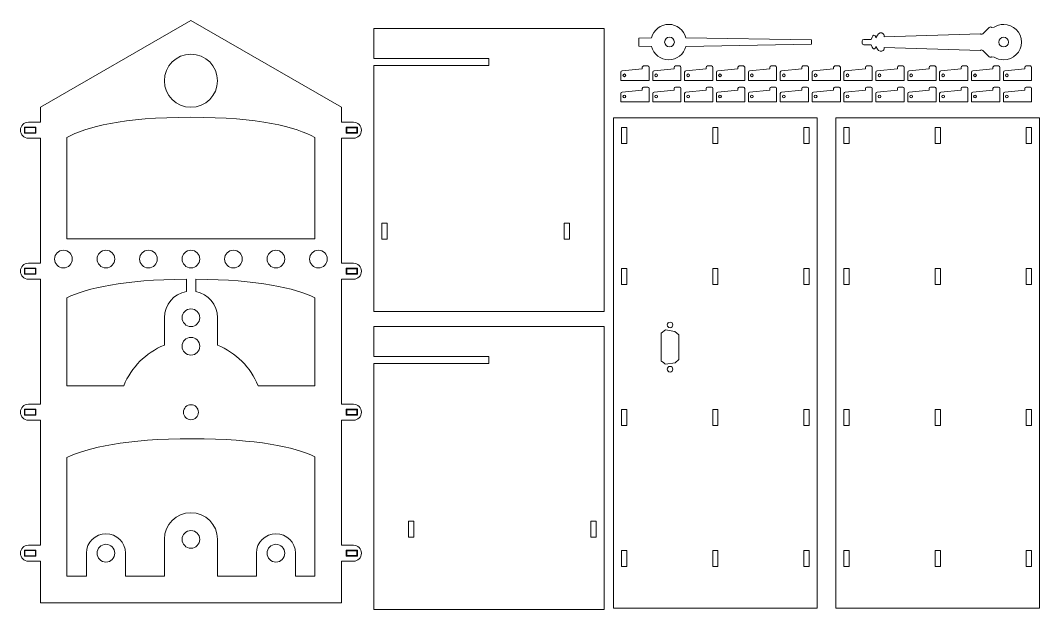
# Model space of a CAD drawing. Header units: inches. Extents: x 205 to 795, y 61 to 944.
# Drawn here: x 215 to 791, y 61 to 394 of the extents above; entities that cross this region are included whole.
import ezdxf

# ---------------------------------------------------------------- set-up
doc = ezdxf.new("R2010")
doc.units = ezdxf.units.IN
doc.header["$MEASUREMENT"] = 0
doc.layers.add('Layer 1', color=7, linetype='Continuous')

# ---------------------------------------------------------------- blocks, each defined once
blk = doc.blocks.new('block 4')
at = {"layer": 'Layer 1', "lineweight": 0}
for points in [[(224.02, 330.34), (217.71, 330.34), (217.71, 333.66), (224.02, 333.66), (224.02, 330.34)], [(223.86, 332), (223.86, 333.5), (217.86, 333.5), (217.86, 330.5), (223.86, 330.5), (223.86, 332)], [(399.31, 333.66), (405.62, 333.66), (405.62, 330.35), (399.31, 330.35), (399.31, 333.66)], [(399.46, 332), (399.46, 330.5), (405.46, 330.5), (405.46, 333.5), (399.46, 333.5), (399.46, 332)], [(399.62, 333.34), (405.31, 333.34), (405.31, 330.66), (399.62, 330.66), (399.62, 333.34)], [(224.02, 250.68), (217.71, 250.68), (217.71, 254), (224.02, 254), (224.02, 250.68)], [(223.86, 252.34), (223.86, 253.84), (217.86, 253.84), (217.86, 250.84), (223.86, 250.84), (223.86, 252.34)], [(399.31, 254), (405.62, 254), (405.62, 250.68), (399.31, 250.68), (399.31, 254)], [(399.46, 252.34), (399.46, 250.84), (405.46, 250.84), (405.46, 253.84), (399.46, 253.84), (399.46, 252.34)], [(399.62, 253.68), (405.31, 253.68), (405.31, 251), (399.62, 251), (399.62, 253.68)], [(224.02, 171.01), (217.71, 171.01), (217.71, 174.33), (224.02, 174.33), (224.02, 171.01)], [(223.86, 172.67), (223.86, 174.17), (217.86, 174.17), (217.86, 171.17), (223.86, 171.17), (223.86, 172.67)], [(399.31, 174.33), (405.62, 174.33), (405.62, 171.01), (399.31, 171.01), (399.31, 174.33)], [(399.46, 172.67), (399.46, 171.17), (405.46, 171.17), (405.46, 174.17), (399.46, 174.17), (399.46, 172.67)], [(399.62, 174.01), (405.31, 174.01), (405.31, 171.33), (399.62, 171.33), (399.62, 174.01)], [(224.02, 91.34), (217.71, 91.34), (217.71, 94.66), (224.02, 94.66), (224.02, 91.34)], [(223.86, 93), (223.86, 94.5), (217.86, 94.5), (217.86, 91.5), (223.86, 91.5), (223.86, 93)], [(405.62, 91.34), (399.31, 91.34), (399.31, 94.66), (405.62, 94.66), (405.62, 91.34)], [(405.46, 94.5), (399.46, 94.5), (399.46, 93), (399.46, 91.5), (405.46, 91.5), (405.46, 94.5)], [(405.31, 91.66), (399.62, 91.66), (399.62, 94.34), (405.31, 94.34), (405.31, 91.66)]]:
    blk.add_lwpolyline(points, dxfattribs=at)
for points, knots in [([(396.66, 222.16), (396.66, 222.16), (396.66, 247.83), (396.66, 247.83), (396.66, 247.83), (403.46, 247.83), (403.46, 247.83), (405.95, 247.83), (407.97, 249.84), (407.97, 252.33), (407.97, 254.81), (405.95, 256.83), (403.46, 256.83), (403.46, 256.83), (396.66, 256.83), (396.66, 256.83), (396.66, 256.83), (396.66, 270.59), (396.66, 270.59), (396.66, 270.59), (396.66, 327.5), (396.66, 327.5), (396.66, 327.5), (403.46, 327.5), (403.46, 327.5), (405.95, 327.5), (407.97, 329.51), (407.97, 332), (407.97, 334.48), (405.95, 336.5), (403.46, 336.5), (403.46, 336.5), (396.66, 336.5), (396.66, 336.5), (396.66, 336.5), (396.66, 344.99), (396.66, 344.99), (396.66, 344.99), (311.67, 394.07), (311.67, 394.07), (311.67, 394.07), (226.67, 344.99), (226.67, 344.99), (226.67, 344.99), (226.67, 336.5), (226.67, 336.5), (226.67, 336.5), (219.87, 336.5), (219.87, 336.5), (217.38, 336.5), (215.37, 334.48), (215.37, 332), (215.37, 329.51), (217.38, 327.5), (219.87, 327.5), (219.87, 327.5), (226.67, 327.5), (226.67, 327.5), (226.67, 327.5), (226.67, 270.59), (226.67, 270.59), (226.67, 270.59), (226.67, 256.83), (226.67, 256.83), (226.67, 256.83), (219.87, 256.83), (219.87, 256.83), (217.38, 256.83), (215.37, 254.81), (215.37, 252.33), (215.37, 249.84), (217.38, 247.83), (219.87, 247.83), (219.87, 247.83), (226.67, 247.83), (226.67, 247.83), (226.67, 247.83), (226.67, 222.16), (226.67, 222.16), (226.67, 222.16), (226.67, 187.66), (226.67, 187.66), (226.67, 187.66), (226.67, 177.16), (226.67, 177.16), (226.67, 177.16), (219.87, 177.16), (219.87, 177.16), (217.38, 177.16), (215.37, 175.15), (215.37, 172.66), (215.37, 170.18), (217.38, 168.16), (219.87, 168.16), (219.87, 168.16), (226.67, 168.16), (226.67, 168.16), (226.67, 168.16), (226.67, 131.99), (226.67, 131.99), (226.67, 131.99), (226.67, 97.5), (226.67, 97.5), (226.67, 97.5), (219.87, 97.5), (219.87, 97.5), (217.38, 97.5), (215.37, 95.48), (215.37, 93), (215.37, 90.51), (217.38, 88.49), (219.87, 88.49), (219.87, 88.49), (226.67, 88.49), (226.67, 88.49), (226.67, 88.49), (226.67, 65), (226.67, 65), (226.67, 65), (296.67, 65), (296.67, 65), (296.67, 65), (326.67, 65), (326.67, 65), (326.67, 65), (396.66, 65), (396.66, 65), (396.66, 65), (396.66, 88.49), (396.66, 88.49), (396.66, 88.49), (403.46, 88.49), (403.46, 88.49), (405.95, 88.49), (407.97, 90.51), (407.97, 93), (407.97, 95.48), (405.95, 97.5), (403.46, 97.5), (403.46, 97.5), (396.66, 97.5), (396.66, 97.5), (396.66, 97.5), (396.66, 131.99), (396.66, 131.99), (396.66, 131.99), (396.67, 132.06), (396.66, 132.19), (396.66, 132.19), (396.66, 168.16), (396.66, 168.16), (396.66, 168.16), (403.46, 168.16), (403.46, 168.16), (405.95, 168.16), (407.97, 170.18), (407.97, 172.66), (407.97, 175.15), (405.95, 177.16), (403.46, 177.16), (403.46, 177.16), (396.66, 177.16), (396.66, 177.16), (396.66, 177.16), (396.66, 187.66), (396.66, 187.66), (396.66, 187.66), (396.66, 222.16), (396.66, 222.16)], [0, 0, 0, 0, 1, 1, 1, 2, 2, 2, 3, 3, 3, 4, 4, 4, 5, 5, 5, 6, 6, 6, 7, 7, 7, 8, 8, 8, 9, 9, 9, 10, 10, 10, 11, 11, 11, 12, 12, 12, 13, 13, 13, 14, 14, 14, 15, 15, 15, 16, 16, 16, 17, 17, 17, 18, 18, 18, 19, 19, 19, 20, 20, 20, 21, 21, 21, 22, 22, 22, 23, 23, 23, 24, 24, 24, 25, 25, 25, 26, 26, 26, 27, 27, 27, 28, 28, 28, 29, 29, 29, 30, 30, 30, 31, 31, 31, 32, 32, 32, 33, 33, 33, 34, 34, 34, 35, 35, 35, 36, 36, 36, 37, 37, 37, 38, 38, 38, 39, 39, 39, 40, 40, 40, 41, 41, 41, 42, 42, 42, 43, 43, 43, 44, 44, 44, 45, 45, 45, 46, 46, 46, 47, 47, 47, 48, 48, 48, 49, 49, 49, 50, 50, 50, 51, 51, 51, 52, 52, 52, 53, 53, 53, 54, 54, 54, 55, 55, 55, 56, 56, 56, 56]), ([(311.67, 374.99), (319.95, 374.99), (326.67, 368.27), (326.67, 359.99), (326.67, 351.7), (319.95, 344.99), (311.67, 344.99), (303.38, 344.99), (296.67, 351.7), (296.67, 359.99), (296.67, 368.27), (303.38, 374.99), (311.67, 374.99)], [0, 0, 0, 0, 1, 1, 1, 2, 2, 2, 3, 3, 3, 4, 4, 4, 4]), ([(241.67, 327.88), (252.47, 333.85), (272.93, 339.33), (311.67, 339.33), (350.41, 339.33), (370.87, 333.85), (381.66, 327.87), (381.66, 327.87), (381.66, 270.59), (381.66, 270.59), (381.66, 270.59), (241.67, 270.59), (241.67, 270.59), (241.67, 270.59), (241.67, 327.88), (241.67, 327.88)], [0, 0, 0, 0, 1, 1, 1, 2, 2, 2, 3, 3, 3, 4, 4, 4, 5, 5, 5, 5]), ([(234.67, 259.21), (234.67, 261.97), (236.9, 264.21), (239.67, 264.21), (242.43, 264.21), (244.67, 261.97), (244.67, 259.21), (244.67, 256.45), (242.43, 254.21), (239.67, 254.21), (236.9, 254.21), (234.67, 256.45), (234.67, 259.21)], [0, 0, 0, 0, 1, 1, 1, 2, 2, 2, 3, 3, 3, 4, 4, 4, 4]), ([(258.67, 259.21), (258.67, 261.97), (260.9, 264.21), (263.67, 264.21), (266.43, 264.21), (268.67, 261.97), (268.67, 259.21), (268.67, 256.45), (266.43, 254.21), (263.67, 254.21), (260.9, 254.21), (258.67, 256.45), (258.67, 259.21)], [0, 0, 0, 0, 1, 1, 1, 2, 2, 2, 3, 3, 3, 4, 4, 4, 4]), ([(282.67, 259.21), (282.67, 261.97), (284.9, 264.21), (287.67, 264.21), (290.43, 264.21), (292.67, 261.97), (292.67, 259.21), (292.67, 256.45), (290.43, 254.21), (287.67, 254.21), (284.9, 254.21), (282.67, 256.45), (282.67, 259.21)], [0, 0, 0, 0, 1, 1, 1, 2, 2, 2, 3, 3, 3, 4, 4, 4, 4]), ([(311.67, 254.21), (308.9, 254.21), (306.67, 256.45), (306.67, 259.21), (306.67, 261.97), (308.9, 264.21), (311.67, 264.21), (314.43, 264.21), (316.67, 261.97), (316.67, 259.21), (316.67, 256.45), (314.43, 254.21), (311.67, 254.21)], [0, 0, 0, 0, 1, 1, 1, 2, 2, 2, 3, 3, 3, 4, 4, 4, 4]), ([(340.66, 259.21), (340.66, 256.45), (338.43, 254.21), (335.67, 254.21), (332.9, 254.21), (330.66, 256.45), (330.66, 259.21), (330.66, 261.97), (332.9, 264.21), (335.67, 264.21), (338.43, 264.21), (340.66, 261.97), (340.66, 259.21)], [0, 0, 0, 0, 1, 1, 1, 2, 2, 2, 3, 3, 3, 4, 4, 4, 4]), ([(364.66, 259.21), (364.66, 256.45), (362.43, 254.21), (359.67, 254.21), (356.9, 254.21), (354.66, 256.45), (354.66, 259.21), (354.66, 261.97), (356.9, 264.21), (359.67, 264.21), (362.43, 264.21), (364.66, 261.97), (364.66, 259.21)], [0, 0, 0, 0, 1, 1, 1, 2, 2, 2, 3, 3, 3, 4, 4, 4, 4]), ([(383.66, 254.21), (380.9, 254.21), (378.66, 256.45), (378.66, 259.21), (378.66, 261.97), (380.9, 264.21), (383.66, 264.21), (386.43, 264.21), (388.66, 261.97), (388.66, 259.21), (388.66, 256.45), (386.43, 254.21), (383.66, 254.21)], [0, 0, 0, 0, 1, 1, 1, 2, 2, 2, 3, 3, 3, 4, 4, 4, 4]), ([(309.07, 247.82), (309.07, 247.82), (309.07, 240.85), (309.07, 240.85), (302.03, 239.62), (296.67, 233.48), (296.67, 226.08), (296.67, 226.08), (296.67, 210.54), (296.67, 210.54), (286.24, 206.4), (277.92, 198.09), (273.79, 187.66), (273.79, 187.66), (241.67, 187.66), (241.67, 187.66), (241.67, 187.66), (241.67, 237.33), (241.67, 237.33), (253.13, 242.75), (273.37, 247.6), (309.07, 247.82)], [0, 0, 0, 0, 1, 1, 1, 2, 2, 2, 3, 3, 3, 4, 4, 4, 5, 5, 5, 6, 6, 6, 7, 7, 7, 7]), ([(381.66, 187.66), (381.66, 187.66), (349.54, 187.66), (349.54, 187.66), (345.41, 198.09), (337.09, 206.4), (326.67, 210.54), (326.67, 210.54), (326.67, 226.08), (326.67, 226.08), (326.67, 233.42), (321.39, 239.52), (314.43, 240.82), (314.43, 240.82), (314.43, 247.82), (314.43, 247.82), (350.03, 247.58), (370.22, 242.74), (381.66, 237.33), (381.66, 237.33), (381.66, 187.66), (381.66, 187.66)], [0, 0, 0, 0, 1, 1, 1, 2, 2, 2, 3, 3, 3, 4, 4, 4, 5, 5, 5, 6, 6, 6, 7, 7, 7, 7]), ([(311.67, 221.08), (308.9, 221.08), (306.67, 223.32), (306.67, 226.08), (306.67, 228.84), (308.9, 231.08), (311.67, 231.08), (314.43, 231.08), (316.67, 228.84), (316.67, 226.08), (316.67, 223.32), (314.43, 221.08), (311.67, 221.08)], [0, 0, 0, 0, 1, 1, 1, 2, 2, 2, 3, 3, 3, 4, 4, 4, 4]), ([(306.67, 209.94), (306.67, 212.7), (308.9, 214.94), (311.67, 214.94), (314.43, 214.94), (316.67, 212.7), (316.67, 209.94), (316.67, 207.18), (314.43, 204.94), (311.67, 204.94), (308.9, 204.94), (306.67, 207.18), (306.67, 209.94)], [0, 0, 0, 0, 1, 1, 1, 2, 2, 2, 3, 3, 3, 4, 4, 4, 4]), ([(307.42, 172.66), (307.42, 175.01), (309.32, 176.91), (311.67, 176.91), (314.01, 176.91), (315.92, 175.01), (315.92, 172.66), (315.92, 170.31), (314.01, 168.41), (311.67, 168.41), (309.32, 168.41), (307.42, 170.31), (307.42, 172.66)], [0, 0, 0, 0, 1, 1, 1, 2, 2, 2, 3, 3, 3, 4, 4, 4, 4]), ([(381.66, 80), (381.66, 80), (370.66, 80), (370.66, 80), (370.66, 80), (370.66, 93), (370.66, 93), (370.66, 99.07), (365.74, 104), (359.66, 104), (353.59, 104), (348.66, 99.07), (348.66, 93), (348.66, 93), (348.66, 80), (348.66, 80), (348.66, 80), (326.67, 80), (326.67, 80), (326.67, 80), (326.67, 100.85), (326.67, 100.85), (326.67, 109.14), (319.95, 115.85), (311.67, 115.85), (303.38, 115.85), (296.67, 109.14), (296.67, 100.85), (296.67, 100.85), (296.67, 80), (296.67, 80), (296.67, 80), (274.67, 80), (274.67, 80), (274.67, 80), (274.67, 93), (274.67, 93), (274.67, 99.07), (269.74, 104), (263.67, 104), (257.59, 104), (252.67, 99.07), (252.67, 93), (252.67, 93), (252.67, 80), (252.67, 80), (252.67, 80), (241.67, 80), (241.67, 80), (241.67, 80), (241.67, 147.1), (241.67, 147.1), (253.49, 152.68), (274.63, 157.66), (312.43, 157.66), (349.26, 157.66), (370, 152.93), (381.66, 147.52), (381.66, 147.52), (381.66, 80), (381.66, 80)], [0, 0, 0, 0, 1, 1, 1, 2, 2, 2, 3, 3, 3, 4, 4, 4, 5, 5, 5, 6, 6, 6, 7, 7, 7, 8, 8, 8, 9, 9, 9, 10, 10, 10, 11, 11, 11, 12, 12, 12, 13, 13, 13, 14, 14, 14, 15, 15, 15, 16, 16, 16, 17, 17, 17, 18, 18, 18, 19, 19, 19, 20, 20, 20, 20]), ([(311.67, 95.82), (308.9, 95.82), (306.67, 98.06), (306.67, 100.82), (306.67, 103.58), (308.9, 105.82), (311.67, 105.82), (314.43, 105.82), (316.67, 103.58), (316.67, 100.82), (316.67, 98.06), (314.43, 95.82), (311.67, 95.82)], [0, 0, 0, 0, 1, 1, 1, 2, 2, 2, 3, 3, 3, 4, 4, 4, 4]), ([(268.67, 93), (268.67, 90.23), (266.43, 88), (263.67, 88), (260.9, 88), (258.67, 90.23), (258.67, 93), (258.67, 93), (258.67, 93), (258.67, 93.01), (258.67, 93.01), (258.67, 93.01), (258.67, 93.02), (258.67, 95.78), (260.9, 98.02), (263.67, 98.02), (266.43, 98.02), (268.67, 95.78), (268.67, 93.02), (268.67, 93.01), (268.67, 93.01), (268.67, 93), (268.67, 93), (268.67, 93), (268.67, 93)], [0, 0, 0, 0, 1, 1, 1, 2, 2, 2, 3, 3, 3, 4, 4, 4, 5, 5, 5, 6, 6, 6, 7, 7, 7, 8, 8, 8, 8]), ([(364.66, 93), (364.66, 90.23), (362.43, 88), (359.66, 88), (356.9, 88), (354.66, 90.23), (354.66, 93), (354.66, 93), (354.67, 93), (354.67, 93.01), (354.67, 93.01), (354.66, 93.01), (354.66, 93.02), (354.66, 95.78), (356.9, 98.02), (359.67, 98.02), (362.43, 98.02), (364.67, 95.78), (364.67, 93.02), (364.67, 93.01), (364.66, 93.01), (364.66, 93), (364.66, 93), (364.66, 93), (364.66, 93)], [0, 0, 0, 0, 1, 1, 1, 2, 2, 2, 3, 3, 3, 4, 4, 4, 5, 5, 5, 6, 6, 6, 7, 7, 7, 8, 8, 8, 8])]:
    blk.add_open_spline(points, degree=3, knots=knots, dxfattribs=at)

msp = doc.modelspace()

# ---------------------------------------------------------------- linework, layer by layer
at = {"layer": 'Layer 1', "lineweight": 0}
for points in [[(544.96, 389.53), (414.96, 389.53), (414.96, 372.53), (479.96, 372.53), (479.96, 368.53), (414.96, 368.53), (414.96, 229.53), (544.96, 229.53), (544.96, 389.53), (544.96, 389.53)], [(550.26, 338.95), (665.26, 338.95), (665.26, 61.96), (550.26, 61.96), (550.26, 338.95), (550.26, 338.95)], [(675.86, 338.95), (790.86, 338.95), (790.86, 61.96), (675.86, 61.96), (675.86, 338.95)], [(554.76, 328.96), (554.76, 324.46), (557.76, 324.46), (557.76, 333.46), (554.76, 333.46), (554.76, 328.96)], [(606.26, 328.96), (606.26, 324.46), (609.26, 324.46), (609.26, 333.46), (606.26, 333.46), (606.26, 328.96)], [(660.76, 328.96), (660.76, 333.46), (657.76, 333.46), (657.76, 324.46), (660.76, 324.46), (660.76, 328.96)], [(680.36, 328.96), (680.36, 324.46), (683.36, 324.46), (683.36, 333.46), (680.36, 333.46), (680.36, 328.96)], [(731.86, 328.96), (731.86, 324.46), (734.86, 324.46), (734.86, 333.46), (731.86, 333.46), (731.86, 328.96)], [(786.36, 328.96), (786.36, 333.46), (783.36, 333.46), (783.36, 324.46), (786.36, 324.46), (786.36, 328.96)], [(422.46, 279.57), (422.46, 270.38), (419.46, 270.38), (419.46, 279.57), (422.46, 279.57)], [(525.46, 279.57), (525.46, 270.38), (522.46, 270.38), (522.46, 279.57), (525.46, 279.57)], [(554.76, 249.29), (554.76, 244.79), (557.76, 244.79), (557.76, 253.79), (554.76, 253.79), (554.76, 249.29)], [(606.26, 249.29), (606.26, 244.79), (609.26, 244.79), (609.26, 253.79), (606.26, 253.79), (606.26, 249.29)], [(660.76, 249.29), (660.76, 253.79), (657.76, 253.79), (657.76, 244.79), (660.76, 244.79), (660.76, 249.29)], [(680.36, 249.29), (680.36, 244.79), (683.36, 244.79), (683.36, 253.79), (680.36, 253.79), (680.36, 249.29)], [(731.86, 249.29), (731.86, 244.79), (734.86, 244.79), (734.86, 253.79), (731.86, 253.79), (731.86, 249.29)], [(786.36, 249.29), (786.36, 253.79), (783.36, 253.79), (783.36, 244.79), (786.36, 244.79), (786.36, 249.29)], [(414.96, 221.12), (414.96, 204.12), (479.96, 204.12), (479.96, 200.12), (414.96, 200.12), (414.96, 61.12), (544.96, 61.12), (544.96, 221.12), (414.96, 221.12)], [(554.76, 169.62), (554.76, 165.12), (557.76, 165.12), (557.76, 174.12), (554.76, 174.12), (554.76, 169.62)], [(606.26, 169.62), (606.26, 165.12), (609.26, 165.12), (609.26, 174.12), (606.26, 174.12), (606.26, 169.62)], [(660.76, 169.62), (660.76, 174.13), (657.76, 174.13), (657.76, 165.12), (660.76, 165.12), (660.76, 169.62)], [(680.36, 169.62), (680.36, 165.12), (683.36, 165.12), (683.36, 174.12), (680.36, 174.12), (680.36, 169.62)], [(731.86, 169.62), (731.86, 165.12), (734.86, 165.12), (734.86, 174.12), (731.86, 174.12), (731.86, 169.62)], [(786.36, 169.62), (786.36, 174.13), (783.36, 174.13), (783.36, 165.12), (786.36, 165.12), (786.36, 169.62)], [(437.46, 111.15), (437.46, 101.97), (434.46, 101.97), (434.46, 111.15), (437.46, 111.15)], [(540.46, 111.15), (540.46, 101.97), (537.46, 101.97), (537.46, 111.15), (540.46, 111.15)], [(554.76, 89.96), (554.76, 85.46), (557.76, 85.46), (557.76, 94.46), (554.76, 94.46), (554.76, 89.96)], [(606.26, 89.96), (606.26, 85.46), (609.26, 85.46), (609.26, 94.46), (606.26, 94.46), (606.26, 89.96)], [(660.76, 89.96), (660.76, 94.46), (657.76, 94.46), (657.76, 85.46), (660.76, 85.46), (660.76, 89.96)], [(680.36, 89.96), (680.36, 85.46), (683.36, 85.46), (683.36, 94.46), (680.36, 94.46), (680.36, 89.96)], [(731.86, 89.96), (731.86, 85.46), (734.86, 85.46), (734.86, 94.46), (731.86, 94.46), (731.86, 89.96)], [(786.36, 89.96), (786.36, 94.46), (783.36, 94.46), (783.36, 85.46), (786.36, 85.46), (786.36, 89.96)]]:
    msp.add_lwpolyline(points, dxfattribs=at)
for points, knots in [([(571.76, 379.29), (571.76, 379.29), (571.76, 379.29), (571.76, 379.29), (571.76, 379.29), (564.53, 379.54), (564.53, 379.54), (564.53, 379.54), (564.53, 384.04), (564.53, 384.04), (564.53, 384.04), (571.76, 384.29), (571.76, 384.29), (572.87, 388.6), (576.79, 391.79), (581.45, 391.79), (586.11, 391.79), (590.02, 388.6), (591.13, 384.29), (591.13, 384.29), (591.13, 384.29), (591.13, 384.29), (591.13, 384.29), (661.99, 383.04), (661.99, 383.04), (661.99, 383.04), (661.99, 380.54), (661.99, 380.54), (661.99, 380.54), (591.13, 379.29), (591.13, 379.29), (591.13, 379.29), (591.13, 379.29), (591.13, 379.29), (590.02, 374.97), (586.11, 371.79), (581.45, 371.79), (576.79, 371.79), (572.87, 374.97), (571.76, 379.29)], [0, 0, 0, 0, 1, 1, 1, 2, 2, 2, 3, 3, 3, 4, 4, 4, 5, 5, 5, 6, 6, 6, 7, 7, 7, 8, 8, 8, 9, 9, 9, 10, 10, 10, 11, 11, 11, 12, 12, 12, 13, 13, 13, 13]), ([(765.2, 390.21), (765.2, 390.21), (763.77, 390.05), (763.77, 390.05), (763.38, 390.44), (762.74, 390.44), (762.35, 390.05), (762.35, 390.05), (758.82, 386.52), (758.82, 386.52), (758.43, 386.13), (757.79, 386.13), (757.4, 386.52), (757.4, 386.52), (703.05, 384.83), (703.05, 384.83), (703.18, 385.41), (703.03, 386.01), (702.55, 386.49), (701.58, 387.46), (700.09, 387.1), (699.24, 385.68), (699.24, 385.68), (698.35, 384.19), (698.35, 384.19), (698.37, 384.57), (698.29, 384.95), (698.06, 385.26), (697.54, 385.97), (696.73, 385.7), (696.27, 384.66), (696.27, 384.66), (695.67, 383.28), (695.67, 383.28), (695.67, 383.28), (691.64, 383.28), (691.64, 383.28), (691.09, 383.28), (690.64, 382.84), (690.64, 382.28), (690.64, 382.28), (690.64, 381.28), (690.64, 381.28), (690.64, 380.73), (691.09, 380.28), (691.64, 380.28), (691.64, 380.28), (695.67, 380.28), (695.67, 380.28), (695.67, 380.28), (696.27, 378.91), (696.27, 378.91), (696.73, 377.86), (697.54, 377.6), (698.06, 378.31), (698.29, 378.62), (698.37, 379), (698.35, 379.38), (698.35, 379.38), (699.24, 377.89), (699.24, 377.89), (700.09, 376.47), (701.58, 376.11), (702.55, 377.08), (703.03, 377.56), (703.18, 378.15), (703.05, 378.74), (703.05, 378.74), (757.4, 377.05), (757.4, 377.05), (757.79, 377.44), (758.42, 377.44), (758.81, 377.05), (758.81, 377.05), (762.35, 373.52), (762.35, 373.52), (762.74, 373.13), (763.37, 373.13), (763.76, 373.52), (763.76, 373.52), (765.2, 373.36), (765.2, 373.36), (766.75, 372.37), (768.6, 371.79), (770.58, 371.79), (776.1, 371.79), (780.58, 376.26), (780.58, 381.79), (780.58, 387.31), (776.11, 391.79), (770.58, 391.79), (768.6, 391.78), (766.75, 391.21), (765.2, 390.21)], [0, 0, 0, 0, 1, 1, 1, 2, 2, 2, 3, 3, 3, 4, 4, 4, 5, 5, 5, 6, 6, 6, 7, 7, 7, 8, 8, 8, 9, 9, 9, 10, 10, 10, 11, 11, 11, 12, 12, 12, 13, 13, 13, 14, 14, 14, 15, 15, 15, 16, 16, 16, 17, 17, 17, 18, 18, 18, 19, 19, 19, 20, 20, 20, 21, 21, 21, 22, 22, 22, 23, 23, 23, 24, 24, 24, 25, 25, 25, 26, 26, 26, 27, 27, 27, 28, 28, 28, 29, 29, 29, 30, 30, 30, 31, 31, 31, 31]), ([(581.88, 379.04), (583.4, 379.04), (584.63, 380.27), (584.63, 381.79), (584.63, 383.3), (583.4, 384.54), (581.88, 384.54), (580.37, 384.54), (579.13, 383.3), (579.13, 381.79), (579.13, 380.27), (580.37, 379.04), (581.88, 379.04)], [0, 0, 0, 0, 1, 1, 1, 2, 2, 2, 3, 3, 3, 4, 4, 4, 4]), ([(773.33, 381.78), (773.33, 380.26), (772.1, 379.03), (770.58, 379.03), (769.06, 379.03), (767.83, 380.26), (767.83, 381.78), (767.83, 383.3), (769.07, 384.53), (770.58, 384.53), (772.1, 384.53), (773.33, 383.3), (773.33, 381.78)], [0, 0, 0, 0, 1, 1, 1, 2, 2, 2, 3, 3, 3, 4, 4, 4, 4]), ([(554.41, 360.01), (554.41, 360.01), (554.41, 364.81), (554.41, 364.81), (554.48, 365.17), (554.76, 365.46), (555.13, 365.53), (555.13, 365.53), (566.53, 366.64), (566.53, 366.64), (566.53, 366.64), (566.53, 367.6), (566.53, 367.6), (566.6, 367.96), (566.88, 368.25), (567.25, 368.32), (567.25, 368.32), (569.65, 368.32), (569.65, 368.32), (570.02, 368.25), (570.3, 367.96), (570.37, 367.6), (570.37, 367.6), (570.37, 360.1), (570.37, 360.1), (570.37, 360.1), (554.41, 360.01), (554.41, 360.01)], [0, 0, 0, 0, 1, 1, 1, 2, 2, 2, 3, 3, 3, 4, 4, 4, 5, 5, 5, 6, 6, 6, 7, 7, 7, 8, 8, 8, 9, 9, 9, 9]), ([(572.41, 360.01), (572.41, 360.01), (572.41, 364.81), (572.41, 364.81), (572.48, 365.17), (572.76, 365.46), (573.13, 365.53), (573.13, 365.53), (584.53, 366.64), (584.53, 366.64), (584.53, 366.64), (584.53, 367.6), (584.53, 367.6), (584.6, 367.96), (584.88, 368.25), (585.25, 368.32), (585.25, 368.32), (587.65, 368.32), (587.65, 368.32), (588.02, 368.25), (588.3, 367.96), (588.37, 367.6), (588.37, 367.6), (588.37, 360.1), (588.37, 360.1), (588.37, 360.1), (572.41, 360.01), (572.41, 360.01)], [0, 0, 0, 0, 1, 1, 1, 2, 2, 2, 3, 3, 3, 4, 4, 4, 5, 5, 5, 6, 6, 6, 7, 7, 7, 8, 8, 8, 9, 9, 9, 9]), ([(590.41, 360.01), (590.41, 360.01), (590.41, 364.81), (590.41, 364.81), (590.48, 365.17), (590.76, 365.46), (591.13, 365.53), (591.13, 365.53), (602.53, 366.64), (602.53, 366.64), (602.53, 366.64), (602.53, 367.6), (602.53, 367.6), (602.6, 367.96), (602.88, 368.25), (603.25, 368.32), (603.25, 368.32), (605.65, 368.32), (605.65, 368.32), (606.02, 368.25), (606.3, 367.96), (606.37, 367.6), (606.37, 367.6), (606.37, 360.1), (606.37, 360.1), (606.37, 360.1), (590.41, 360.01), (590.41, 360.01)], [0, 0, 0, 0, 1, 1, 1, 2, 2, 2, 3, 3, 3, 4, 4, 4, 5, 5, 5, 6, 6, 6, 7, 7, 7, 8, 8, 8, 9, 9, 9, 9]), ([(608.41, 360.01), (608.41, 360.01), (608.41, 364.81), (608.41, 364.81), (608.48, 365.17), (608.76, 365.46), (609.13, 365.53), (609.13, 365.53), (620.53, 366.64), (620.53, 366.64), (620.53, 366.64), (620.53, 367.6), (620.53, 367.6), (620.6, 367.96), (620.88, 368.25), (621.25, 368.32), (621.25, 368.32), (623.65, 368.32), (623.65, 368.32), (624.02, 368.25), (624.3, 367.96), (624.37, 367.6), (624.37, 367.6), (624.37, 360.1), (624.37, 360.1), (624.37, 360.1), (608.41, 360.01), (608.41, 360.01)], [0, 0, 0, 0, 1, 1, 1, 2, 2, 2, 3, 3, 3, 4, 4, 4, 5, 5, 5, 6, 6, 6, 7, 7, 7, 8, 8, 8, 9, 9, 9, 9]), ([(626.41, 360.01), (626.41, 360.01), (626.41, 364.81), (626.41, 364.81), (626.48, 365.17), (626.76, 365.46), (627.13, 365.53), (627.13, 365.53), (638.53, 366.64), (638.53, 366.64), (638.53, 366.64), (638.53, 367.6), (638.53, 367.6), (638.6, 367.96), (638.88, 368.25), (639.25, 368.32), (639.25, 368.32), (641.65, 368.32), (641.65, 368.32), (642.02, 368.25), (642.3, 367.96), (642.37, 367.6), (642.37, 367.6), (642.37, 360.1), (642.37, 360.1), (642.37, 360.1), (626.41, 360.01), (626.41, 360.01)], [0, 0, 0, 0, 1, 1, 1, 2, 2, 2, 3, 3, 3, 4, 4, 4, 5, 5, 5, 6, 6, 6, 7, 7, 7, 8, 8, 8, 9, 9, 9, 9]), ([(644.41, 360.01), (644.41, 360.01), (644.41, 364.81), (644.41, 364.81), (644.48, 365.17), (644.76, 365.46), (645.13, 365.53), (645.13, 365.53), (656.53, 366.64), (656.53, 366.64), (656.53, 366.64), (656.53, 367.6), (656.53, 367.6), (656.6, 367.96), (656.88, 368.25), (657.25, 368.32), (657.25, 368.32), (659.65, 368.32), (659.65, 368.32), (660.02, 368.25), (660.3, 367.96), (660.37, 367.6), (660.37, 367.6), (660.37, 360.1), (660.37, 360.1), (660.37, 360.1), (644.41, 360.01), (644.41, 360.01)], [0, 0, 0, 0, 1, 1, 1, 2, 2, 2, 3, 3, 3, 4, 4, 4, 5, 5, 5, 6, 6, 6, 7, 7, 7, 8, 8, 8, 9, 9, 9, 9]), ([(662.41, 360.01), (662.41, 360.01), (662.41, 364.81), (662.41, 364.81), (662.48, 365.17), (662.77, 365.46), (663.13, 365.53), (663.13, 365.53), (674.53, 366.64), (674.53, 366.64), (674.53, 366.64), (674.53, 367.6), (674.53, 367.6), (674.6, 367.96), (674.88, 368.25), (675.25, 368.32), (675.25, 368.32), (677.65, 368.32), (677.65, 368.32), (678.02, 368.25), (678.3, 367.96), (678.37, 367.6), (678.37, 367.6), (678.37, 360.1), (678.37, 360.1), (678.37, 360.1), (662.41, 360.01), (662.41, 360.01)], [0, 0, 0, 0, 1, 1, 1, 2, 2, 2, 3, 3, 3, 4, 4, 4, 5, 5, 5, 6, 6, 6, 7, 7, 7, 8, 8, 8, 9, 9, 9, 9]), ([(680.41, 360.01), (680.41, 360.01), (680.41, 364.81), (680.41, 364.81), (680.48, 365.17), (680.76, 365.46), (681.13, 365.53), (681.13, 365.53), (692.53, 366.64), (692.53, 366.64), (692.53, 366.64), (692.53, 367.6), (692.53, 367.6), (692.6, 367.96), (692.88, 368.25), (693.25, 368.32), (693.25, 368.32), (695.65, 368.32), (695.65, 368.32), (696.02, 368.25), (696.3, 367.96), (696.37, 367.6), (696.37, 367.6), (696.37, 360.1), (696.37, 360.1), (696.37, 360.1), (680.41, 360.01), (680.41, 360.01)], [0, 0, 0, 0, 1, 1, 1, 2, 2, 2, 3, 3, 3, 4, 4, 4, 5, 5, 5, 6, 6, 6, 7, 7, 7, 8, 8, 8, 9, 9, 9, 9]), ([(698.41, 360.01), (698.41, 360.01), (698.41, 364.81), (698.41, 364.81), (698.48, 365.17), (698.76, 365.46), (699.13, 365.53), (699.13, 365.53), (710.53, 366.64), (710.53, 366.64), (710.53, 366.64), (710.53, 367.6), (710.53, 367.6), (710.6, 367.96), (710.88, 368.25), (711.25, 368.32), (711.25, 368.32), (713.65, 368.32), (713.65, 368.32), (714.02, 368.25), (714.3, 367.96), (714.37, 367.6), (714.37, 367.6), (714.37, 360.1), (714.37, 360.1), (714.37, 360.1), (698.41, 360.01), (698.41, 360.01)], [0, 0, 0, 0, 1, 1, 1, 2, 2, 2, 3, 3, 3, 4, 4, 4, 5, 5, 5, 6, 6, 6, 7, 7, 7, 8, 8, 8, 9, 9, 9, 9]), ([(716.41, 360.01), (716.41, 360.01), (716.41, 364.81), (716.41, 364.81), (716.48, 365.17), (716.76, 365.46), (717.13, 365.53), (717.13, 365.53), (728.53, 366.64), (728.53, 366.64), (728.53, 366.64), (728.53, 367.6), (728.53, 367.6), (728.6, 367.96), (728.88, 368.25), (729.25, 368.32), (729.25, 368.32), (731.65, 368.32), (731.65, 368.32), (732.02, 368.25), (732.3, 367.96), (732.37, 367.6), (732.37, 367.6), (732.37, 360.1), (732.37, 360.1), (732.37, 360.1), (716.41, 360.01), (716.41, 360.01)], [0, 0, 0, 0, 1, 1, 1, 2, 2, 2, 3, 3, 3, 4, 4, 4, 5, 5, 5, 6, 6, 6, 7, 7, 7, 8, 8, 8, 9, 9, 9, 9]), ([(734.41, 360.01), (734.41, 360.01), (734.41, 364.81), (734.41, 364.81), (734.48, 365.17), (734.76, 365.46), (735.13, 365.53), (735.13, 365.53), (746.53, 366.64), (746.53, 366.64), (746.53, 366.64), (746.53, 367.6), (746.53, 367.6), (746.6, 367.96), (746.88, 368.25), (747.25, 368.32), (747.25, 368.32), (749.65, 368.32), (749.65, 368.32), (750.02, 368.25), (750.3, 367.96), (750.37, 367.6), (750.37, 367.6), (750.37, 360.1), (750.37, 360.1), (750.37, 360.1), (734.41, 360.01), (734.41, 360.01)], [0, 0, 0, 0, 1, 1, 1, 2, 2, 2, 3, 3, 3, 4, 4, 4, 5, 5, 5, 6, 6, 6, 7, 7, 7, 8, 8, 8, 9, 9, 9, 9]), ([(752.41, 360.01), (752.41, 360.01), (752.41, 364.81), (752.41, 364.81), (752.48, 365.17), (752.76, 365.46), (753.13, 365.53), (753.13, 365.53), (764.53, 366.64), (764.53, 366.64), (764.53, 366.64), (764.53, 367.6), (764.53, 367.6), (764.6, 367.96), (764.88, 368.25), (765.25, 368.32), (765.25, 368.32), (767.65, 368.32), (767.65, 368.32), (768.02, 368.25), (768.3, 367.96), (768.37, 367.6), (768.37, 367.6), (768.37, 360.1), (768.37, 360.1), (768.37, 360.1), (752.41, 360.01), (752.41, 360.01)], [0, 0, 0, 0, 1, 1, 1, 2, 2, 2, 3, 3, 3, 4, 4, 4, 5, 5, 5, 6, 6, 6, 7, 7, 7, 8, 8, 8, 9, 9, 9, 9]), ([(770.41, 360.01), (770.41, 360.01), (770.41, 364.81), (770.41, 364.81), (770.48, 365.17), (770.76, 365.46), (771.13, 365.53), (771.13, 365.53), (782.53, 366.64), (782.53, 366.64), (782.53, 366.64), (782.53, 367.6), (782.53, 367.6), (782.6, 367.96), (782.88, 368.25), (783.25, 368.32), (783.25, 368.32), (785.65, 368.32), (785.65, 368.32), (786.02, 368.25), (786.3, 367.96), (786.37, 367.6), (786.37, 367.6), (786.37, 360.1), (786.37, 360.1), (786.37, 360.1), (770.41, 360.01), (770.41, 360.01)], [0, 0, 0, 0, 1, 1, 1, 2, 2, 2, 3, 3, 3, 4, 4, 4, 5, 5, 5, 6, 6, 6, 7, 7, 7, 8, 8, 8, 9, 9, 9, 9]), ([(556.39, 363.79), (556.82, 363.79), (557.17, 363.44), (557.17, 363.01), (557.17, 362.58), (556.82, 362.23), (556.39, 362.23), (555.96, 362.23), (555.61, 362.58), (555.61, 363.01), (555.61, 363.44), (555.96, 363.79), (556.39, 363.79)], [0, 0, 0, 0, 1, 1, 1, 2, 2, 2, 3, 3, 3, 4, 4, 4, 4]), ([(574.39, 363.79), (574.82, 363.79), (575.17, 363.44), (575.17, 363.01), (575.17, 362.58), (574.82, 362.23), (574.39, 362.23), (573.96, 362.23), (573.61, 362.58), (573.61, 363.01), (573.61, 363.44), (573.96, 363.79), (574.39, 363.79)], [0, 0, 0, 0, 1, 1, 1, 2, 2, 2, 3, 3, 3, 4, 4, 4, 4]), ([(592.39, 363.79), (592.82, 363.79), (593.17, 363.44), (593.17, 363.01), (593.17, 362.58), (592.82, 362.23), (592.39, 362.23), (591.96, 362.23), (591.61, 362.58), (591.61, 363.01), (591.61, 363.44), (591.96, 363.79), (592.39, 363.79)], [0, 0, 0, 0, 1, 1, 1, 2, 2, 2, 3, 3, 3, 4, 4, 4, 4]), ([(610.39, 363.79), (610.82, 363.79), (611.17, 363.44), (611.17, 363.01), (611.17, 362.58), (610.82, 362.23), (610.39, 362.23), (609.96, 362.23), (609.61, 362.58), (609.61, 363.01), (609.61, 363.44), (609.96, 363.79), (610.39, 363.79)], [0, 0, 0, 0, 1, 1, 1, 2, 2, 2, 3, 3, 3, 4, 4, 4, 4]), ([(628.39, 363.79), (628.82, 363.79), (629.17, 363.44), (629.17, 363.01), (629.17, 362.58), (628.82, 362.23), (628.39, 362.23), (627.96, 362.23), (627.61, 362.58), (627.61, 363.01), (627.61, 363.44), (627.96, 363.79), (628.39, 363.79)], [0, 0, 0, 0, 1, 1, 1, 2, 2, 2, 3, 3, 3, 4, 4, 4, 4]), ([(646.39, 363.79), (646.82, 363.79), (647.17, 363.44), (647.17, 363.01), (647.17, 362.58), (646.82, 362.23), (646.39, 362.23), (645.96, 362.23), (645.61, 362.58), (645.61, 363.01), (645.61, 363.44), (645.96, 363.79), (646.39, 363.79)], [0, 0, 0, 0, 1, 1, 1, 2, 2, 2, 3, 3, 3, 4, 4, 4, 4]), ([(664.39, 363.79), (664.82, 363.79), (665.17, 363.44), (665.17, 363.01), (665.17, 362.58), (664.82, 362.23), (664.39, 362.23), (663.96, 362.23), (663.61, 362.58), (663.61, 363.01), (663.61, 363.44), (663.96, 363.79), (664.39, 363.79)], [0, 0, 0, 0, 1, 1, 1, 2, 2, 2, 3, 3, 3, 4, 4, 4, 4]), ([(682.39, 363.79), (682.82, 363.79), (683.17, 363.44), (683.17, 363.01), (683.17, 362.58), (682.82, 362.23), (682.39, 362.23), (681.96, 362.23), (681.61, 362.58), (681.61, 363.01), (681.61, 363.44), (681.96, 363.79), (682.39, 363.79)], [0, 0, 0, 0, 1, 1, 1, 2, 2, 2, 3, 3, 3, 4, 4, 4, 4]), ([(700.39, 363.79), (700.82, 363.79), (701.17, 363.44), (701.17, 363.01), (701.17, 362.58), (700.82, 362.23), (700.39, 362.23), (699.96, 362.23), (699.61, 362.58), (699.61, 363.01), (699.61, 363.44), (699.96, 363.79), (700.39, 363.79)], [0, 0, 0, 0, 1, 1, 1, 2, 2, 2, 3, 3, 3, 4, 4, 4, 4]), ([(718.39, 363.79), (718.82, 363.79), (719.17, 363.44), (719.17, 363.01), (719.17, 362.58), (718.82, 362.23), (718.39, 362.23), (717.96, 362.23), (717.61, 362.58), (717.61, 363.01), (717.61, 363.44), (717.96, 363.79), (718.39, 363.79)], [0, 0, 0, 0, 1, 1, 1, 2, 2, 2, 3, 3, 3, 4, 4, 4, 4]), ([(736.39, 363.79), (736.82, 363.79), (737.17, 363.44), (737.17, 363.01), (737.17, 362.58), (736.82, 362.23), (736.39, 362.23), (735.96, 362.23), (735.61, 362.58), (735.61, 363.01), (735.61, 363.44), (735.96, 363.79), (736.39, 363.79)], [0, 0, 0, 0, 1, 1, 1, 2, 2, 2, 3, 3, 3, 4, 4, 4, 4]), ([(754.39, 363.79), (754.82, 363.79), (755.17, 363.44), (755.17, 363.01), (755.17, 362.58), (754.82, 362.23), (754.39, 362.23), (753.96, 362.23), (753.61, 362.58), (753.61, 363.01), (753.61, 363.44), (753.96, 363.79), (754.39, 363.79)], [0, 0, 0, 0, 1, 1, 1, 2, 2, 2, 3, 3, 3, 4, 4, 4, 4]), ([(772.39, 363.79), (772.82, 363.79), (773.17, 363.44), (773.17, 363.01), (773.17, 362.58), (772.82, 362.23), (772.39, 362.23), (771.96, 362.23), (771.61, 362.58), (771.61, 363.01), (771.61, 363.44), (771.96, 363.79), (772.39, 363.79)], [0, 0, 0, 0, 1, 1, 1, 2, 2, 2, 3, 3, 3, 4, 4, 4, 4]), ([(554.41, 348.02), (554.41, 348.02), (554.41, 352.81), (554.41, 352.81), (554.48, 353.18), (554.76, 353.47), (555.13, 353.53), (555.13, 353.53), (566.53, 354.64), (566.53, 354.64), (566.53, 354.64), (566.53, 355.6), (566.53, 355.6), (566.6, 355.97), (566.88, 356.26), (567.25, 356.32), (567.25, 356.32), (569.65, 356.32), (569.65, 356.32), (570.02, 356.26), (570.3, 355.97), (570.37, 355.6), (570.37, 355.6), (570.37, 348.1), (570.37, 348.1), (570.37, 348.1), (554.41, 348.02), (554.41, 348.02)], [0, 0, 0, 0, 1, 1, 1, 2, 2, 2, 3, 3, 3, 4, 4, 4, 5, 5, 5, 6, 6, 6, 7, 7, 7, 8, 8, 8, 9, 9, 9, 9]), ([(556.39, 351.8), (556.82, 351.8), (557.17, 351.45), (557.17, 351.02), (557.17, 350.58), (556.82, 350.24), (556.39, 350.24), (555.96, 350.24), (555.61, 350.58), (555.61, 351.02), (555.61, 351.45), (555.96, 351.8), (556.39, 351.8)], [0, 0, 0, 0, 1, 1, 1, 2, 2, 2, 3, 3, 3, 4, 4, 4, 4]), ([(572.41, 348.02), (572.41, 348.02), (572.41, 352.81), (572.41, 352.81), (572.48, 353.18), (572.76, 353.47), (573.13, 353.53), (573.13, 353.53), (584.53, 354.64), (584.53, 354.64), (584.53, 354.64), (584.53, 355.6), (584.53, 355.6), (584.6, 355.97), (584.88, 356.26), (585.25, 356.32), (585.25, 356.32), (587.65, 356.32), (587.65, 356.32), (588.02, 356.26), (588.3, 355.97), (588.37, 355.6), (588.37, 355.6), (588.37, 348.1), (588.37, 348.1), (588.37, 348.1), (572.41, 348.02), (572.41, 348.02)], [0, 0, 0, 0, 1, 1, 1, 2, 2, 2, 3, 3, 3, 4, 4, 4, 5, 5, 5, 6, 6, 6, 7, 7, 7, 8, 8, 8, 9, 9, 9, 9]), ([(574.39, 351.8), (574.82, 351.8), (575.17, 351.45), (575.17, 351.02), (575.17, 350.58), (574.82, 350.24), (574.39, 350.24), (573.96, 350.24), (573.61, 350.58), (573.61, 351.02), (573.61, 351.45), (573.96, 351.8), (574.39, 351.8)], [0, 0, 0, 0, 1, 1, 1, 2, 2, 2, 3, 3, 3, 4, 4, 4, 4]), ([(590.41, 348.02), (590.41, 348.02), (590.41, 352.81), (590.41, 352.81), (590.48, 353.18), (590.76, 353.47), (591.13, 353.53), (591.13, 353.53), (602.53, 354.64), (602.53, 354.64), (602.53, 354.64), (602.53, 355.6), (602.53, 355.6), (602.6, 355.97), (602.88, 356.26), (603.25, 356.32), (603.25, 356.32), (605.65, 356.32), (605.65, 356.32), (606.02, 356.26), (606.3, 355.97), (606.37, 355.6), (606.37, 355.6), (606.37, 348.1), (606.37, 348.1), (606.37, 348.1), (590.41, 348.02), (590.41, 348.02)], [0, 0, 0, 0, 1, 1, 1, 2, 2, 2, 3, 3, 3, 4, 4, 4, 5, 5, 5, 6, 6, 6, 7, 7, 7, 8, 8, 8, 9, 9, 9, 9]), ([(592.39, 351.8), (592.82, 351.8), (593.17, 351.45), (593.17, 351.02), (593.17, 350.58), (592.82, 350.24), (592.39, 350.24), (591.96, 350.24), (591.61, 350.58), (591.61, 351.02), (591.61, 351.45), (591.96, 351.8), (592.39, 351.8)], [0, 0, 0, 0, 1, 1, 1, 2, 2, 2, 3, 3, 3, 4, 4, 4, 4]), ([(608.41, 348.02), (608.41, 348.02), (608.41, 352.81), (608.41, 352.81), (608.48, 353.18), (608.76, 353.47), (609.13, 353.53), (609.13, 353.53), (620.53, 354.64), (620.53, 354.64), (620.53, 354.64), (620.53, 355.6), (620.53, 355.6), (620.6, 355.97), (620.88, 356.26), (621.25, 356.32), (621.25, 356.32), (623.65, 356.32), (623.65, 356.32), (624.02, 356.26), (624.3, 355.97), (624.37, 355.6), (624.37, 355.6), (624.37, 348.1), (624.37, 348.1), (624.37, 348.1), (608.41, 348.02), (608.41, 348.02)], [0, 0, 0, 0, 1, 1, 1, 2, 2, 2, 3, 3, 3, 4, 4, 4, 5, 5, 5, 6, 6, 6, 7, 7, 7, 8, 8, 8, 9, 9, 9, 9]), ([(610.39, 351.8), (610.82, 351.8), (611.17, 351.45), (611.17, 351.02), (611.17, 350.58), (610.82, 350.24), (610.39, 350.24), (609.96, 350.24), (609.61, 350.58), (609.61, 351.02), (609.61, 351.45), (609.96, 351.8), (610.39, 351.8)], [0, 0, 0, 0, 1, 1, 1, 2, 2, 2, 3, 3, 3, 4, 4, 4, 4]), ([(626.41, 348.02), (626.41, 348.02), (626.41, 352.81), (626.41, 352.81), (626.48, 353.18), (626.76, 353.47), (627.13, 353.53), (627.13, 353.53), (638.53, 354.64), (638.53, 354.64), (638.53, 354.64), (638.53, 355.6), (638.53, 355.6), (638.6, 355.97), (638.88, 356.26), (639.25, 356.32), (639.25, 356.32), (641.65, 356.32), (641.65, 356.32), (642.02, 356.26), (642.3, 355.97), (642.37, 355.6), (642.37, 355.6), (642.37, 348.1), (642.37, 348.1), (642.37, 348.1), (626.41, 348.02), (626.41, 348.02)], [0, 0, 0, 0, 1, 1, 1, 2, 2, 2, 3, 3, 3, 4, 4, 4, 5, 5, 5, 6, 6, 6, 7, 7, 7, 8, 8, 8, 9, 9, 9, 9]), ([(628.39, 351.8), (628.82, 351.8), (629.17, 351.45), (629.17, 351.02), (629.17, 350.58), (628.82, 350.24), (628.39, 350.24), (627.96, 350.24), (627.61, 350.58), (627.61, 351.02), (627.61, 351.45), (627.96, 351.8), (628.39, 351.8)], [0, 0, 0, 0, 1, 1, 1, 2, 2, 2, 3, 3, 3, 4, 4, 4, 4]), ([(644.41, 348.02), (644.41, 348.02), (644.41, 352.81), (644.41, 352.81), (644.48, 353.18), (644.76, 353.47), (645.13, 353.53), (645.13, 353.53), (656.53, 354.64), (656.53, 354.64), (656.53, 354.64), (656.53, 355.6), (656.53, 355.6), (656.6, 355.97), (656.88, 356.26), (657.25, 356.32), (657.25, 356.32), (659.65, 356.32), (659.65, 356.32), (660.02, 356.26), (660.3, 355.97), (660.37, 355.6), (660.37, 355.6), (660.37, 348.1), (660.37, 348.1), (660.37, 348.1), (644.41, 348.02), (644.41, 348.02)], [0, 0, 0, 0, 1, 1, 1, 2, 2, 2, 3, 3, 3, 4, 4, 4, 5, 5, 5, 6, 6, 6, 7, 7, 7, 8, 8, 8, 9, 9, 9, 9]), ([(646.39, 351.8), (646.82, 351.8), (647.17, 351.45), (647.17, 351.02), (647.17, 350.58), (646.82, 350.24), (646.39, 350.24), (645.96, 350.24), (645.61, 350.58), (645.61, 351.02), (645.61, 351.45), (645.96, 351.8), (646.39, 351.8)], [0, 0, 0, 0, 1, 1, 1, 2, 2, 2, 3, 3, 3, 4, 4, 4, 4]), ([(662.41, 348.02), (662.41, 348.02), (662.41, 352.81), (662.41, 352.81), (662.48, 353.18), (662.77, 353.47), (663.13, 353.53), (663.13, 353.53), (674.53, 354.64), (674.53, 354.64), (674.53, 354.64), (674.53, 355.6), (674.53, 355.6), (674.6, 355.97), (674.88, 356.26), (675.25, 356.32), (675.25, 356.32), (677.65, 356.32), (677.65, 356.32), (678.02, 356.26), (678.3, 355.97), (678.37, 355.6), (678.37, 355.6), (678.37, 348.1), (678.37, 348.1), (678.37, 348.1), (662.41, 348.02), (662.41, 348.02)], [0, 0, 0, 0, 1, 1, 1, 2, 2, 2, 3, 3, 3, 4, 4, 4, 5, 5, 5, 6, 6, 6, 7, 7, 7, 8, 8, 8, 9, 9, 9, 9]), ([(664.39, 351.8), (664.82, 351.8), (665.17, 351.45), (665.17, 351.02), (665.17, 350.58), (664.82, 350.24), (664.39, 350.24), (663.96, 350.24), (663.61, 350.58), (663.61, 351.02), (663.61, 351.45), (663.96, 351.8), (664.39, 351.8)], [0, 0, 0, 0, 1, 1, 1, 2, 2, 2, 3, 3, 3, 4, 4, 4, 4]), ([(680.41, 348.02), (680.41, 348.02), (680.41, 352.81), (680.41, 352.81), (680.48, 353.18), (680.76, 353.47), (681.13, 353.53), (681.13, 353.53), (692.53, 354.64), (692.53, 354.64), (692.53, 354.64), (692.53, 355.6), (692.53, 355.6), (692.6, 355.97), (692.88, 356.26), (693.25, 356.32), (693.25, 356.32), (695.65, 356.32), (695.65, 356.32), (696.02, 356.26), (696.3, 355.97), (696.37, 355.6), (696.37, 355.6), (696.37, 348.1), (696.37, 348.1), (696.37, 348.1), (680.41, 348.02), (680.41, 348.02)], [0, 0, 0, 0, 1, 1, 1, 2, 2, 2, 3, 3, 3, 4, 4, 4, 5, 5, 5, 6, 6, 6, 7, 7, 7, 8, 8, 8, 9, 9, 9, 9]), ([(682.39, 351.8), (682.82, 351.8), (683.17, 351.45), (683.17, 351.02), (683.17, 350.58), (682.82, 350.24), (682.39, 350.24), (681.96, 350.24), (681.61, 350.58), (681.61, 351.02), (681.61, 351.45), (681.96, 351.8), (682.39, 351.8)], [0, 0, 0, 0, 1, 1, 1, 2, 2, 2, 3, 3, 3, 4, 4, 4, 4]), ([(698.41, 348.02), (698.41, 348.02), (698.41, 352.81), (698.41, 352.81), (698.48, 353.18), (698.76, 353.47), (699.13, 353.53), (699.13, 353.53), (710.53, 354.64), (710.53, 354.64), (710.53, 354.64), (710.53, 355.6), (710.53, 355.6), (710.6, 355.97), (710.88, 356.26), (711.25, 356.32), (711.25, 356.32), (713.65, 356.32), (713.65, 356.32), (714.02, 356.26), (714.3, 355.97), (714.37, 355.6), (714.37, 355.6), (714.37, 348.1), (714.37, 348.1), (714.37, 348.1), (698.41, 348.02), (698.41, 348.02)], [0, 0, 0, 0, 1, 1, 1, 2, 2, 2, 3, 3, 3, 4, 4, 4, 5, 5, 5, 6, 6, 6, 7, 7, 7, 8, 8, 8, 9, 9, 9, 9]), ([(700.39, 351.8), (700.82, 351.8), (701.17, 351.45), (701.17, 351.02), (701.17, 350.58), (700.82, 350.24), (700.39, 350.24), (699.96, 350.24), (699.61, 350.58), (699.61, 351.02), (699.61, 351.45), (699.96, 351.8), (700.39, 351.8)], [0, 0, 0, 0, 1, 1, 1, 2, 2, 2, 3, 3, 3, 4, 4, 4, 4]), ([(716.41, 348.02), (716.41, 348.02), (716.41, 352.81), (716.41, 352.81), (716.48, 353.18), (716.76, 353.47), (717.13, 353.53), (717.13, 353.53), (728.53, 354.64), (728.53, 354.64), (728.53, 354.64), (728.53, 355.6), (728.53, 355.6), (728.6, 355.97), (728.88, 356.26), (729.25, 356.32), (729.25, 356.32), (731.65, 356.32), (731.65, 356.32), (732.02, 356.26), (732.3, 355.97), (732.37, 355.6), (732.37, 355.6), (732.37, 348.1), (732.37, 348.1), (732.37, 348.1), (716.41, 348.02), (716.41, 348.02)], [0, 0, 0, 0, 1, 1, 1, 2, 2, 2, 3, 3, 3, 4, 4, 4, 5, 5, 5, 6, 6, 6, 7, 7, 7, 8, 8, 8, 9, 9, 9, 9]), ([(718.39, 351.8), (718.82, 351.8), (719.17, 351.45), (719.17, 351.02), (719.17, 350.58), (718.82, 350.24), (718.39, 350.24), (717.96, 350.24), (717.61, 350.58), (717.61, 351.02), (717.61, 351.45), (717.96, 351.8), (718.39, 351.8)], [0, 0, 0, 0, 1, 1, 1, 2, 2, 2, 3, 3, 3, 4, 4, 4, 4]), ([(734.41, 348.02), (734.41, 348.02), (734.41, 352.81), (734.41, 352.81), (734.48, 353.18), (734.76, 353.47), (735.13, 353.53), (735.13, 353.53), (746.53, 354.64), (746.53, 354.64), (746.53, 354.64), (746.53, 355.6), (746.53, 355.6), (746.6, 355.97), (746.88, 356.26), (747.25, 356.32), (747.25, 356.32), (749.65, 356.32), (749.65, 356.32), (750.02, 356.26), (750.3, 355.97), (750.37, 355.6), (750.37, 355.6), (750.37, 348.1), (750.37, 348.1), (750.37, 348.1), (734.41, 348.02), (734.41, 348.02)], [0, 0, 0, 0, 1, 1, 1, 2, 2, 2, 3, 3, 3, 4, 4, 4, 5, 5, 5, 6, 6, 6, 7, 7, 7, 8, 8, 8, 9, 9, 9, 9]), ([(736.39, 351.8), (736.82, 351.8), (737.17, 351.45), (737.17, 351.02), (737.17, 350.58), (736.82, 350.24), (736.39, 350.24), (735.96, 350.24), (735.61, 350.58), (735.61, 351.02), (735.61, 351.45), (735.96, 351.8), (736.39, 351.8)], [0, 0, 0, 0, 1, 1, 1, 2, 2, 2, 3, 3, 3, 4, 4, 4, 4]), ([(752.41, 348.02), (752.41, 348.02), (752.41, 352.81), (752.41, 352.81), (752.48, 353.18), (752.76, 353.47), (753.13, 353.53), (753.13, 353.53), (764.53, 354.64), (764.53, 354.64), (764.53, 354.64), (764.53, 355.6), (764.53, 355.6), (764.6, 355.97), (764.88, 356.26), (765.25, 356.32), (765.25, 356.32), (767.65, 356.32), (767.65, 356.32), (768.02, 356.26), (768.3, 355.97), (768.37, 355.6), (768.37, 355.6), (768.37, 348.1), (768.37, 348.1), (768.37, 348.1), (752.41, 348.02), (752.41, 348.02)], [0, 0, 0, 0, 1, 1, 1, 2, 2, 2, 3, 3, 3, 4, 4, 4, 5, 5, 5, 6, 6, 6, 7, 7, 7, 8, 8, 8, 9, 9, 9, 9]), ([(754.39, 351.8), (754.82, 351.8), (755.17, 351.45), (755.17, 351.02), (755.17, 350.58), (754.82, 350.24), (754.39, 350.24), (753.96, 350.24), (753.61, 350.58), (753.61, 351.02), (753.61, 351.45), (753.96, 351.8), (754.39, 351.8)], [0, 0, 0, 0, 1, 1, 1, 2, 2, 2, 3, 3, 3, 4, 4, 4, 4]), ([(770.41, 348.02), (770.41, 348.02), (770.41, 352.81), (770.41, 352.81), (770.48, 353.18), (770.76, 353.47), (771.13, 353.53), (771.13, 353.53), (782.53, 354.64), (782.53, 354.64), (782.53, 354.64), (782.53, 355.6), (782.53, 355.6), (782.6, 355.97), (782.88, 356.26), (783.25, 356.32), (783.25, 356.32), (785.65, 356.32), (785.65, 356.32), (786.02, 356.26), (786.3, 355.97), (786.37, 355.6), (786.37, 355.6), (786.37, 348.1), (786.37, 348.1), (786.37, 348.1), (770.41, 348.02), (770.41, 348.02)], [0, 0, 0, 0, 1, 1, 1, 2, 2, 2, 3, 3, 3, 4, 4, 4, 5, 5, 5, 6, 6, 6, 7, 7, 7, 8, 8, 8, 9, 9, 9, 9]), ([(772.39, 351.8), (772.82, 351.8), (773.17, 351.45), (773.17, 351.02), (773.17, 350.58), (772.82, 350.24), (772.39, 350.24), (771.96, 350.24), (771.61, 350.58), (771.61, 351.02), (771.61, 351.45), (771.96, 351.8), (772.39, 351.8)], [0, 0, 0, 0, 1, 1, 1, 2, 2, 2, 3, 3, 3, 4, 4, 4, 4]), ([(579.62, 199.77), (579.62, 199.77), (577.23, 201.65), (577.23, 201.59), (577.23, 201.53), (577.23, 217.29), (577.23, 217.29), (577.23, 217.29), (579.62, 219.17), (579.62, 219.17), (579.62, 219.17), (584.98, 218.21), (584.98, 218.21), (584.98, 218.21), (587.16, 216.36), (587.16, 216.36), (587.16, 216.36), (587.16, 202.53), (587.16, 202.53), (587.16, 202.53), (585.03, 200.66), (585.03, 200.66), (585.03, 200.66), (579.62, 199.77), (579.62, 199.77)], [0, 0, 0, 0, 1, 1, 1, 2, 2, 2, 3, 3, 3, 4, 4, 4, 5, 5, 5, 6, 6, 6, 7, 7, 7, 8, 8, 8, 8]), ([(582.17, 223.56), (583.05, 223.56), (583.77, 222.84), (583.77, 221.96), (583.77, 221.07), (583.05, 220.36), (582.17, 220.36), (581.28, 220.36), (580.57, 221.07), (580.57, 221.96), (580.57, 222.84), (581.28, 223.56), (582.17, 223.56)], [0, 0, 0, 0, 1, 1, 1, 2, 2, 2, 3, 3, 3, 4, 4, 4, 4]), ([(582.17, 198.56), (583.05, 198.56), (583.77, 197.84), (583.77, 196.96), (583.77, 196.07), (583.05, 195.36), (582.17, 195.36), (581.28, 195.36), (580.57, 196.07), (580.57, 196.96), (580.57, 197.84), (581.28, 198.56), (582.17, 198.56)], [0, 0, 0, 0, 1, 1, 1, 2, 2, 2, 3, 3, 3, 4, 4, 4, 4])]:
    msp.add_open_spline(points, degree=3, knots=knots, dxfattribs=at)

# ---------------------------------------------------------------- block references
at = {"layer": 'Layer 1'}
msp.add_blockref('block 4', (0, 0), dxfattribs=at)

doc.saveas('drawing.dxf')
